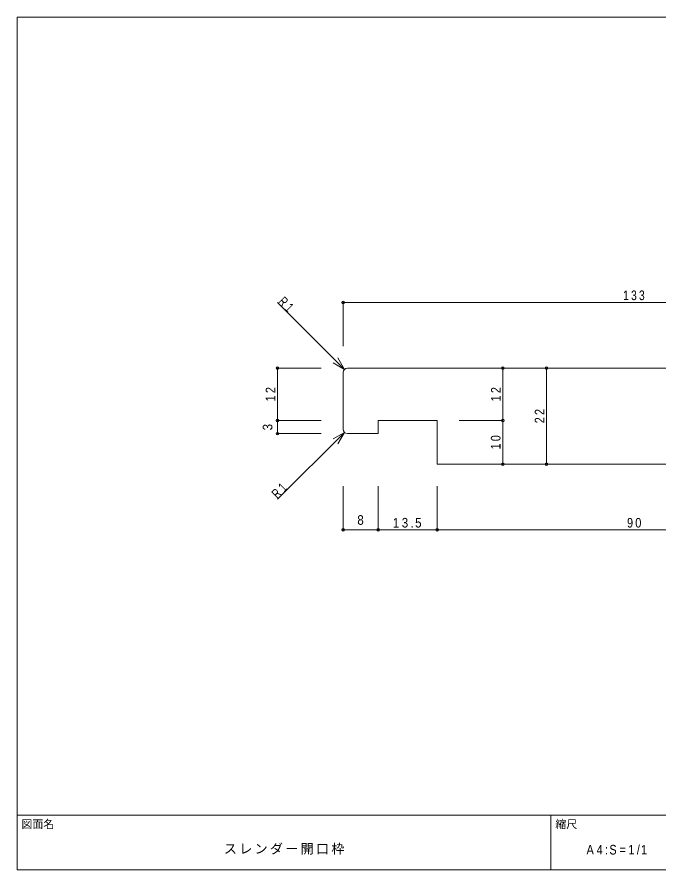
# Model space of a CAD drawing. Units: millimetres on the paper. Extents: x -141 to 141, y -98 to 98.
# Drawn here: x -141 to 5.7, y -97.5 to 97.5 of the extents above; entities that cross this region are included whole.
import ezdxf
from ezdxf.enums import TextEntityAlignment as Align

# ---------------------------------------------------------------- set-up
doc = ezdxf.new("R2010")
doc.units = ezdxf.units.MM
doc.header["$PDMODE"] = 32
doc.header["$PDSIZE"] = 0.6
for name, color, linetype, lineweight in [('0-0_ＫＢ製品', 2, 'Continuous', 9), ('0-3_寸法', 4, 'Continuous', 9), ('0-4_引出線字', 4, 'Continuous', 9), ('F-0_図面枠', 5, 'Continuous', 9), ('F-5_F-5ﾚｲﾔ', 7, 'Continuous', 9)]:
    doc.layers.add(name, color=color, linetype=linetype, lineweight=lineweight)
doc.layers.add('0-5_文字', color=7, linetype='Continuous')
doc.styles.add('HGｺﾞｼｯｸM', font='')
doc.styles.get('HGｺﾞｼｯｸM').set_extended_font_data('HGｺﾞｼｯｸM')

msp = doc.modelspace()

# ---------------------------------------------------------------- linework, layer by layer
at = {"layer": '0-0_ＫＢ製品'}
for p, q in [((-66.5, 3.25), (-66.5, 16.25)), ((65.5, 17.25), (-65.5, 17.25)), ((-58.5, 5.25), (-58.5, 2.25)), ((-58.5, 5.25), (-45, 5.25)), ((-45, -4.75), (-45, 5.25)), ((-65.5, 2.25), (-58.5, 2.25))]:
    msp.add_line(p, q, dxfattribs=at)
msp.add_lwpolyline([(58.5, 5.25), (45, 5.25), (45, -4.75), (-45, -4.75)], dxfattribs=at)
for centre, start, end in [((-65.5, 16.25), 90, 180), ((-65.5, 3.25), 180, 270)]:
    msp.add_arc(centre, 1, start, end, dxfattribs=at)
at = {"layer": '0-3_寸法'}
for p, q in [((-66.5, 32.25), (66.5, 32.25)), ((-66.5, 32.25), (-66.5, 22.25)), ((-81.5, 17.25), (-81.5, 5.25)), ((-81.5, 17.25), (-71.5, 17.25)), ((-30, 17.25), (-40, 17.25)), ((-30, 5.25), (-30, 17.25)), ((-20, 17.25), (-30, 17.25)), ((-20, 17.25), (-20, -4.75)), ((-81.5, 5.25), (-71.5, 5.25)), ((-81.5, 5.25), (-81.5, 2.25)), ((-30, 5.25), (-40, 5.25)), ((-30, -4.75), (-30, 5.25)), ((-81.5, 2.25), (-71.5, 2.25)), ((-30, -4.75), (-40, -4.75)), ((-20, -4.75), (-30, -4.75)), ((-66.5, -19.75), (-66.5, -9.75)), ((-58.5, -19.75), (-58.5, -9.75)), ((-45, -19.75), (-45, -9.75)), ((-66.5, -19.75), (-58.5, -19.75)), ((-58.5, -19.75), (-45, -19.75)), ((-45, -19.75), (45, -19.75))]:
    msp.add_line(p, q, dxfattribs=at)
for p in [(-66.5, 32.25), (-81.5, 17.25), (-30, 17.25), (-20, 17.25), (-81.5, 5.25), (-30, 5.25), (-81.5, 2.25), (-30, -4.75), (-20, -4.75), (-66.5, -19.75), (-58.5, -19.75), (-45, -19.75)]:
    msp.add_point(p, dxfattribs=at)
at = {"layer": '0-4_引出線字'}
for p, q in [((-66.207, 16.957), (-81.5, 32.25)), ((-66.207, 16.957), (-67.707, 19.555)), ((-66.207, 16.957), (-68.805, 18.457)), ((-66.207, 2.543), (-81.5, -12.75)), ((-66.207, 2.543), (-68.805, 1.043)), ((-66.207, 2.543), (-67.707, -0.055))]:
    msp.add_line(p, q, dxfattribs=at)
at = {"layer": 'F-0_図面枠'}
for p, q in [((-141, 97.5), (141, 97.5)), ((-141, -97.5), (-141, 97.5)), ((-141, -85), (141, -85)), ((-19, -97.5), (-19, -85)), ((141, -97.5), (-141, -97.5))]:
    msp.add_line(p, q, dxfattribs=at)

# ---------------------------------------------------------------- texts
at = {"layer": '0-3_寸法', "color": 7, "style": 'HGｺﾞｼｯｸM', "width": 0.9}
msp.add_text('3', height=2.199, rotation=90, dxfattribs=at).set_placement((-82, 3), align=Align.BOTTOM_LEFT)
msp.add_text('8', height=2.199, dxfattribs=at).set_placement((-63.25, -19.25), align=Align.BOTTOM_LEFT)
at = {"layer": '0-3_寸法', "color": 7, "char_height": 2.199, "attachment_point": 7, "style": 'HGｺﾞｼｯｸM'}
for s, insert in [('\\T1.38;\\W0.8;133', (-2.5, 32.75)), ('\\T1.38;\\W0.9;13.5', (-55.125, -19.25)), ('\\T1.36;\\W0.85;90', (-1.625, -19.25))]:
    msp.add_mtext(s, dxfattribs=dict(at, insert=insert))
at = {"layer": '0-3_寸法', "color": 7, "char_height": 2.199, "attachment_point": 7, "rotation": 90, "style": 'HGｺﾞｼｯｸM'}
for s, insert in [('\\T1.36;\\W0.85;12', (-82, 9.625)), ('\\T1.36;\\W0.85;12', (-30.5, 9.625)), ('\\T1.36;\\W0.85;22', (-20.5, 4.625)), ('\\T1.36;\\W0.85;10', (-30.5, -1.375))]:
    msp.add_mtext(s, dxfattribs=dict(at, insert=insert))
at = {"layer": '0-5_文字', "char_height": 2.199, "attachment_point": 7, "style": 'HGｺﾞｼｯｸM'}
for insert, rotation in [((-81.5, 32.25), 315), ((-81.5, -12.75), 45)]:
    msp.add_mtext('\\T1.36;\\W0.75;R1', dxfattribs=dict(at, insert=insert, rotation=rotation))
at = {"layer": 'F-0_図面枠', "color": 7, "style": 'HGｺﾞｼｯｸM'}
msp.add_text('図面名', height=1.833, dxfattribs=at).set_placement((-140, -88.5), align=Align.BOTTOM_LEFT)
at = {"layer": 'F-5_F-5ﾚｲﾔ', "style": 'HGｺﾞｼｯｸM'}
msp.add_text('縮尺', height=1.833, dxfattribs=at).set_placement((-18, -88.5), align=Align.BOTTOM_LEFT)
at = {"layer": 'F-5_F-5ﾚｲﾔ', "char_height": 2.199, "attachment_point": 7, "style": 'HGｺﾞｼｯｸM'}
for s, insert in [('\\T1.17;スレンダー開口枠', (-93.75, -94)), ('\\T1.39;\\W0.85;A4:S=1/1', (-10.875, -94))]:
    msp.add_mtext(s, dxfattribs=dict(at, insert=insert))

doc.saveas('drawing.dxf')
